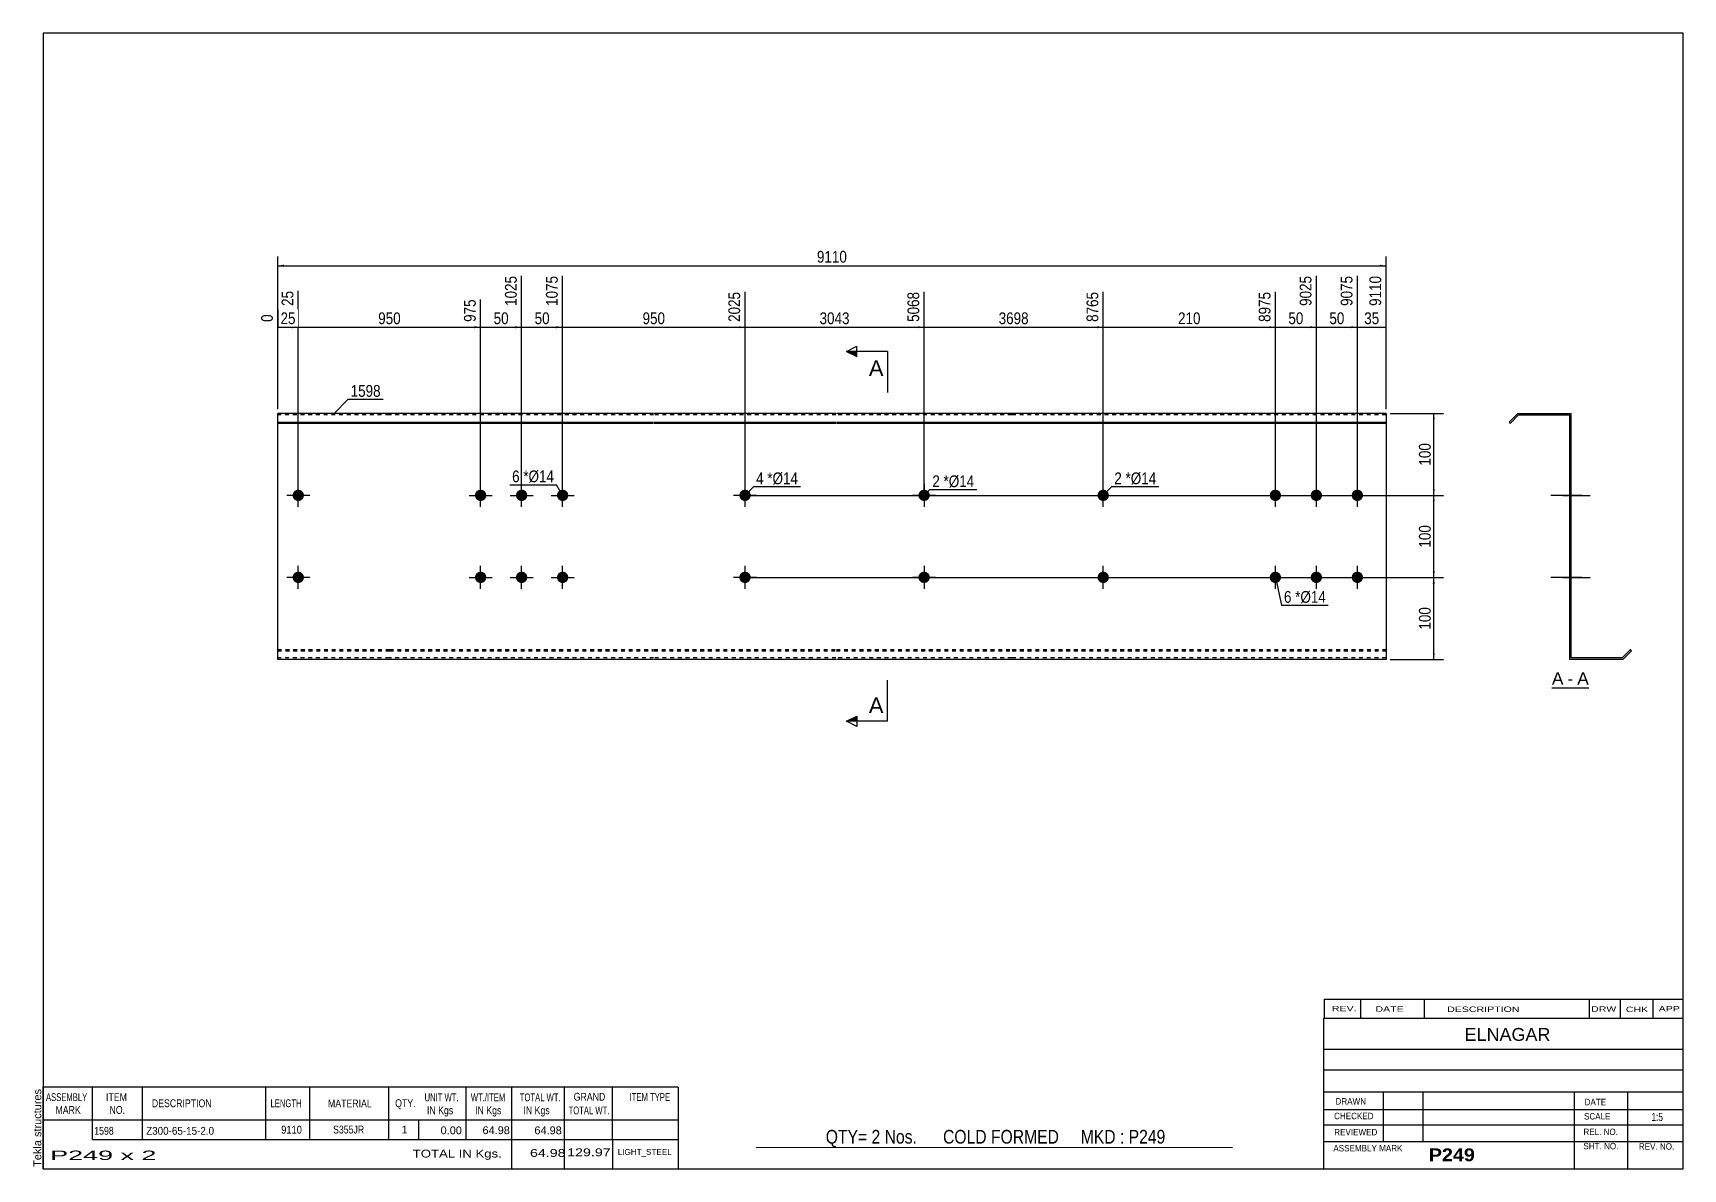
# Model space of a CAD drawing. Header units: millimetres. Extents: x -60 to 343, y -154 to 123.
import ezdxf

# ---------------------------------------------------------------- set-up
doc = ezdxf.new("R2010")
doc.units = ezdxf.units.MM
doc.linetypes.add('DXK_LINE_DOT1', pattern=[1.8814, 0.9407, -0.9407])
doc.styles.add('Arial', font='ARIAL.TTF', dxfattribs={"height": 0.2})
doc.styles.add('Arial Bold', font='ARIALBD.TTF', dxfattribs={"height": 0.2})
doc.styles.add('Arial Narrow', font='ARIALN.TTF', dxfattribs={"height": 0.2})

# ---------------------------------------------------------------- blocks, each defined once
blk = doc.blocks.new('Unknown-629087287-1580')
at = {"color": 5, "linetype": 'Continuous'}
for p, q in [((342.8, 122.75), (-57.2, 122.75)), ((-57.2, 122.75), (-57.2, -154.25)), ((342.8, -154.25), (342.8, 122.75)), ((-57.2, -154.25), (342.8, -154.25))]:
    blk.add_line(p, q, dxfattribs=at)
at = {"color": 174, "linetype": 'Continuous', "style": 'Arial'}
blk.add_text('Tekla structures', height=1.9102, rotation=90, dxfattribs=at).set_placement((-57.7, -153.75))
blk = doc.blocks.new('Unknown-629087287-12 - 1229')
at = {"color": 7, "linetype": 'Continuous'}
blk.add_line((310.81, -36.95), (319.84, -36.95), dxfattribs=at)
at = {"color": 0, "linetype": 'Continuous'}
blk.add_wipeout([(313.65, -36.2), (313.65, -33), (310.81, -33), (310.81, -36.2)], dxfattribs=at)
blk.add_wipeout([(316.03, -36.2), (316.03, -33), (314.61, -33), (314.61, -36.2)], dxfattribs=at)
at = {"color": 96, "linetype": 'Continuous', "style": 'Arial'}
blk.add_text('A', height=3.06, dxfattribs=at).set_placement((310.81, -36.2))
at = {"color": 0, "linetype": 'Continuous'}
blk.add_wipeout([(319.84, -36.2), (319.84, -33), (316.99, -33), (316.99, -36.2)], dxfattribs=at)
at = {"color": 96, "linetype": 'Continuous', "style": 'Arial'}
for s, p in [('-', (314.61, -36.2)), ('A', (316.99, -36.2))]:
    blk.add_text(s, height=3.06, dxfattribs=at).set_placement(p)
blk = doc.blocks.new('Bolt-629087287-1223 - 1203')
at = {"linetype": 'Continuous'}
for points in [[(199.96, 10, -1), (202.76, 10, -1)], [(199.96, -10, -1), (202.76, -10, -1)]]:
    blk.add_hatch(color=3, dxfattribs=at).paths.add_polyline_path(points)
at = {"color": 3, "linetype": 'Continuous'}
for p, q in [((201.36, 7.2), (201.36, 12.8)), ((198.56, 10), (204.16, 10)), ((201.36, -12.8), (201.36, -7.2)), ((198.56, -10), (204.16, -10))]:
    blk.add_line(p, q, dxfattribs=at)
blk = doc.blocks.new('Part-629087287-1218 - 1203')
at = {"color": 2, "linetype": 'Continuous'}
for p, q in [((0, -30), (0, 30)), ((27.19, 30), (0, 30)), ((91.68, 30), (27.29, 30)), ((136.17, 30), (91.78, 30)), ((179.07, 30), (136.27, 30)), ((270.36, 30), (179.17, 30)), ((270.36, 30), (270.36, -30)), ((0, 27.88), (27.19, 27.88)), ((0, 27.6), (27.19, 27.6)), ((27.29, 27.88), (91.68, 27.88)), ((27.29, 27.6), (91.68, 27.6)), ((91.78, 27.88), (136.17, 27.88)), ((91.78, 27.6), (136.17, 27.6)), ((136.27, 27.88), (179.07, 27.88)), ((136.27, 27.6), (179.07, 27.6)), ((179.17, 27.88), (270.36, 27.88)), ((179.17, 27.6), (270.36, 27.6)), ((27.19, -30), (0, -30)), ((91.68, -30), (27.29, -30)), ((136.17, -30), (91.78, -30)), ((179.07, -30), (136.27, -30)), ((270.36, -30), (179.17, -30))]:
    blk.add_line(p, q, dxfattribs=at)
at = {"color": 7, "linetype": 'DXK_LINE_DOT1'}
for p, q in [((27.19, 29.6), (0, 29.6)), ((91.68, 29.6), (27.29, 29.6)), ((136.17, 29.6), (91.78, 29.6)), ((179.07, 29.6), (136.27, 29.6)), ((270.36, 29.6), (179.17, 29.6)), ((0, -27.6), (27.19, -27.6)), ((0, -27.88), (27.19, -27.88)), ((27.29, -27.6), (91.68, -27.6)), ((27.29, -27.88), (91.68, -27.88)), ((91.78, -27.6), (136.17, -27.6)), ((91.78, -27.88), (136.17, -27.88)), ((136.27, -27.6), (179.07, -27.6)), ((136.27, -27.88), (179.07, -27.88)), ((179.17, -27.6), (270.36, -27.6)), ((179.17, -27.88), (270.36, -27.88)), ((27.19, -29.6), (0, -29.6)), ((91.68, -29.6), (27.29, -29.6)), ((136.17, -29.6), (91.78, -29.6)), ((179.07, -29.6), (136.27, -29.6)), ((270.36, -29.6), (179.17, -29.6))]:
    blk.add_line(p, q, dxfattribs=at)
blk = doc.blocks.new('Bolt-629087287-1219 - 1203')
at = {"linetype": 'Continuous'}
for points in [[(48.09, 10, -1), (50.89, 10, -1)], [(58.09, 10, -1), (60.89, 10, -1)], [(68.09, 10, -1), (70.89, 10, -1)], [(48.09, -10, -1), (50.89, -10, -1)], [(58.09, -10, -1), (60.89, -10, -1)], [(68.09, -10, -1), (70.89, -10, -1)]]:
    blk.add_hatch(color=3, dxfattribs=at).paths.add_polyline_path(points)
at = {"color": 3, "linetype": 'Continuous'}
for p, q in [((49.49, 7.2), (49.49, 12.8)), ((59.49, 7.2), (59.49, 12.8)), ((69.49, 7.2), (69.49, 12.8)), ((46.69, 10), (52.29, 10)), ((56.69, 10), (62.29, 10)), ((66.69, 10), (72.29, 10)), ((49.49, -12.8), (49.49, -7.2)), ((59.49, -12.8), (59.49, -7.2)), ((69.49, -12.8), (69.49, -7.2)), ((46.69, -10), (52.29, -10)), ((56.69, -10), (62.29, -10)), ((66.69, -10), (72.29, -10))]:
    blk.add_line(p, q, dxfattribs=at)
blk = doc.blocks.new('Bolt-629087287-1220 - 1203')
at = {"linetype": 'Continuous'}
for points in [[(3.6, -10, -1), (6.4, -10, -1)], [(112.58, -10, -1), (115.38, -10, -1)]]:
    blk.add_hatch(color=3, dxfattribs=at).paths.add_polyline_path(points)
at = {"color": 3, "linetype": 'Continuous'}
for p, q in [((5, -12.8), (5, -7.2)), ((113.98, -12.8), (113.98, -7.2)), ((7.8, -10), (2.2, -10)), ((116.78, -10), (111.18, -10))]:
    blk.add_line(p, q, dxfattribs=at)
blk = doc.blocks.new('Bolt-629087287-1221 - 1203')
at = {"linetype": 'Continuous'}
for points in [[(3.6, 10, -1), (6.4, 10, -1)], [(112.58, 10, -1), (115.38, 10, -1)]]:
    blk.add_hatch(color=3, dxfattribs=at).paths.add_polyline_path(points)
at = {"color": 3, "linetype": 'Continuous'}
for p, q in [((5, 7.2), (5, 12.8)), ((113.98, 7.2), (113.98, 12.8)), ((7.8, 10), (2.2, 10)), ((116.78, 10), (111.18, 10))]:
    blk.add_line(p, q, dxfattribs=at)
blk = doc.blocks.new('Bolt-629087287-1222 - 1203')
at = {"linetype": 'Continuous'}
for points in [[(241.96, 10, -1), (244.76, 10, -1)], [(251.96, 10, -1), (254.76, 10, -1)], [(261.96, 10, -1), (264.76, 10, -1)], [(241.96, -10, -1), (244.76, -10, -1)], [(251.96, -10, -1), (254.76, -10, -1)], [(261.96, -10, -1), (264.76, -10, -1)]]:
    blk.add_hatch(color=3, dxfattribs=at).paths.add_polyline_path(points)
at = {"color": 3, "linetype": 'Continuous'}
for p, q in [((243.36, 7.2), (243.36, 12.8)), ((253.36, 7.2), (253.36, 12.8)), ((263.36, 7.2), (263.36, 12.8)), ((240.56, 10), (246.16, 10)), ((250.56, 10), (256.16, 10)), ((260.56, 10), (266.16, 10)), ((243.36, -12.8), (243.36, -7.2)), ((253.36, -12.8), (253.36, -7.2)), ((263.36, -12.8), (263.36, -7.2)), ((240.56, -10), (246.16, -10)), ((250.56, -10), (256.16, -10)), ((260.56, -10), (266.16, -10))]:
    blk.add_line(p, q, dxfattribs=at)
blk = doc.blocks.new('Bolt-629087287-1224 - 1203')
at = {"linetype": 'Continuous'}
for points in [[(159.07, 10, -1), (156.27, 10, -1)], [(159.07, -10, -1), (156.27, -10, -1)]]:
    blk.add_hatch(color=3, dxfattribs=at).paths.add_polyline_path(points)
at = {"color": 3, "linetype": 'Continuous'}
for p, q in [((157.67, 12.8), (157.67, 7.2)), ((160.47, 10), (154.87, 10)), ((157.67, -7.2), (157.67, -12.8)), ((160.47, -10), (154.87, -10))]:
    blk.add_line(p, q, dxfattribs=at)
blk = doc.blocks.new('Bolt-629087287-1232 - 1229')
at = {"linetype": 'Continuous'}
for points in [[(315.12, 11.4), (315.12, 8.6), (315.52, 8.6), (315.52, 11.4)], [(315.12, 11.4), (315.12, 8.6), (315.52, 8.6), (315.52, 11.4)], [(315.12, 11.4), (315.12, 8.6), (315.52, 8.6), (315.52, 11.4)], [(315.12, -8.6), (315.12, -11.4), (315.52, -11.4), (315.52, -8.6)], [(315.12, -8.6), (315.12, -11.4), (315.52, -11.4), (315.52, -8.6)], [(315.12, -8.6), (315.12, -11.4), (315.52, -11.4), (315.52, -8.6)]]:
    blk.add_hatch(color=3, dxfattribs=at).paths.add_polyline_path(points)
at = {"color": 3, "linetype": 'Continuous'}
for p, q in [((318.12, 10), (310.52, 10)), ((318.12, 10), (310.52, 10)), ((318.12, 10), (310.52, 10)), ((315.52, 11.4), (315.12, 11.4)), ((315.52, 11.4), (315.12, 11.4)), ((315.52, 11.4), (315.12, 11.4)), ((315.52, 8.6), (315.12, 8.6)), ((315.52, 8.6), (315.12, 8.6)), ((315.52, 8.6), (315.12, 8.6)), ((318.12, -10), (310.52, -10)), ((318.12, -10), (310.52, -10)), ((318.12, -10), (310.52, -10)), ((315.52, -8.6), (315.12, -8.6)), ((315.52, -8.6), (315.12, -8.6)), ((315.52, -8.6), (315.12, -8.6)), ((315.52, -11.4), (315.12, -11.4)), ((315.52, -11.4), (315.12, -11.4)), ((315.52, -11.4), (315.12, -11.4))]:
    blk.add_line(p, q, dxfattribs=at)
blk = doc.blocks.new('Part-629087287-1231 - 1229')
at = {"color": 2, "linetype": 'Continuous'}
for p, q in [((302.52, 30), (300.4, 27.88)), ((300.68, 27.6), (302.69, 29.6)), ((302.52, 30), (315.52, 30)), ((302.69, 29.6), (315.12, 29.6)), ((315.12, 29.6), (315.12, -30)), ((315.52, -29.6), (315.52, 30)), ((300.4, 27.88), (300.68, 27.6)), ((329.96, -27.6), (327.96, -29.6)), ((328.12, -30), (330.24, -27.88)), ((330.24, -27.88), (329.96, -27.6)), ((328.12, -30), (315.12, -30)), ((327.96, -29.6), (315.52, -29.6))]:
    blk.add_line(p, q, dxfattribs=at)
blk = doc.blocks.new('Bolt-629087287-1233 - 1229')
at = {"linetype": 'Continuous'}
blk.add_hatch(color=3, dxfattribs=at).paths.add_polyline_path([(315.12, -8.6), (315.12, -11.4), (315.52, -11.4), (315.52, -8.6)])
blk.add_hatch(color=3, dxfattribs=at).paths.add_polyline_path([(315.12, -8.6), (315.12, -11.4), (315.52, -11.4), (315.52, -8.6)])
at = {"color": 3, "linetype": 'Continuous'}
for p, q in [((313.52, -10), (320.12, -10)), ((313.52, -10), (320.12, -10)), ((315.12, -8.6), (315.52, -8.6)), ((315.12, -8.6), (315.52, -8.6)), ((315.12, -11.4), (315.52, -11.4)), ((315.12, -11.4), (315.52, -11.4))]:
    blk.add_line(p, q, dxfattribs=at)
blk = doc.blocks.new('Bolt-629087287-1234 - 1229')
at = {"linetype": 'Continuous'}
blk.add_hatch(color=3, dxfattribs=at).paths.add_polyline_path([(315.12, 11.4), (315.12, 8.6), (315.52, 8.6), (315.52, 11.4)])
blk.add_hatch(color=3, dxfattribs=at).paths.add_polyline_path([(315.12, 11.4), (315.12, 8.6), (315.52, 8.6), (315.52, 11.4)])
at = {"color": 3, "linetype": 'Continuous'}
for p, q in [((313.52, 10), (320.12, 10)), ((313.52, 10), (320.12, 10)), ((315.12, 11.4), (315.52, 11.4)), ((315.12, 11.4), (315.52, 11.4)), ((315.12, 8.6), (315.52, 8.6)), ((315.12, 8.6), (315.52, 8.6))]:
    blk.add_line(p, q, dxfattribs=at)
blk = doc.blocks.new('Bolt-629087287-1235 - 1229')
at = {"linetype": 'Continuous'}
for points in [[(315.12, 11.4), (315.12, 8.6), (315.52, 8.6), (315.52, 11.4)], [(315.12, 11.4), (315.12, 8.6), (315.52, 8.6), (315.52, 11.4)], [(315.12, 11.4), (315.12, 8.6), (315.52, 8.6), (315.52, 11.4)], [(315.12, -8.6), (315.12, -11.4), (315.52, -11.4), (315.52, -8.6)], [(315.12, -8.6), (315.12, -11.4), (315.52, -11.4), (315.52, -8.6)], [(315.12, -8.6), (315.12, -11.4), (315.52, -11.4), (315.52, -8.6)]]:
    blk.add_hatch(color=3, dxfattribs=at).paths.add_polyline_path(points)
at = {"color": 3, "linetype": 'Continuous'}
for p, q in [((318.12, 10), (310.52, 10)), ((318.12, 10), (310.52, 10)), ((318.12, 10), (310.52, 10)), ((315.52, 11.4), (315.12, 11.4)), ((315.52, 11.4), (315.12, 11.4)), ((315.52, 11.4), (315.12, 11.4)), ((315.52, 8.6), (315.12, 8.6)), ((315.52, 8.6), (315.12, 8.6)), ((315.52, 8.6), (315.12, 8.6)), ((318.12, -10), (310.52, -10)), ((318.12, -10), (310.52, -10)), ((318.12, -10), (310.52, -10)), ((315.52, -8.6), (315.12, -8.6)), ((315.52, -8.6), (315.12, -8.6)), ((315.52, -8.6), (315.12, -8.6)), ((315.52, -11.4), (315.12, -11.4)), ((315.52, -11.4), (315.12, -11.4)), ((315.52, -11.4), (315.12, -11.4))]:
    blk.add_line(p, q, dxfattribs=at)
blk = doc.blocks.new('Bolt-629087287-1236 - 1229')
at = {"linetype": 'Continuous'}
for points in [[(315.12, 11.4), (315.12, 8.6), (315.52, 8.6), (315.52, 11.4)], [(315.12, -8.6), (315.12, -11.4), (315.52, -11.4), (315.52, -8.6)]]:
    blk.add_hatch(color=3, dxfattribs=at).paths.add_polyline_path(points)
at = {"color": 3, "linetype": 'Continuous'}
for p, q in [((317.12, 10), (310.52, 10)), ((315.52, 11.4), (315.12, 11.4)), ((315.52, 8.6), (315.12, 8.6)), ((317.12, -10), (310.52, -10)), ((315.52, -8.6), (315.12, -8.6)), ((315.52, -11.4), (315.12, -11.4))]:
    blk.add_line(p, q, dxfattribs=at)
blk = doc.blocks.new('Bolt-629087287-1237 - 1229')
at = {"linetype": 'Continuous'}
for points in [[(315.52, 8.6), (315.52, 11.4), (315.12, 11.4), (315.12, 8.6)], [(315.52, -11.4), (315.52, -8.6), (315.12, -8.6), (315.12, -11.4)]]:
    blk.add_hatch(color=3, dxfattribs=at).paths.add_polyline_path(points)
at = {"color": 3, "linetype": 'Continuous'}
for p, q in [((315.52, 10), (311.12, 10)), ((315.52, 11.4), (315.12, 11.4)), ((315.52, 8.6), (315.12, 8.6)), ((315.52, -10), (311.12, -10)), ((315.52, -8.6), (315.12, -8.6)), ((315.52, -11.4), (315.12, -11.4))]:
    blk.add_line(p, q, dxfattribs=at)
blk = doc.blocks.new('StraightDimension-629087287-1297 - 1203')
at = {"linetype": 'Continuous'}
for points in [[(281.75, 8.5), (282, 10), (282.25, 8.5)], [(282.25, -8.5), (282, -10), (281.75, -8.5)]]:
    blk.add_hatch(color=7, dxfattribs=at).paths.add_polyline_path(points)
at = {"color": 7, "linetype": 'Continuous'}
for p, q in [((114.98, 10), (284.4, 10)), ((282, -10), (282, 10)), ((114.98, -10), (284.4, -10))]:
    blk.add_line(p, q, dxfattribs=at)
at = {"color": 0}
blk.add_wipeout([(281.85, 3.34), (277.65, 3.34), (277.65, -3.34), (281.85, -3.34)], dxfattribs=at)
at = {"color": 3, "style": 'Arial Narrow'}
blk.add_text('100', height=2.863, rotation=90.0002, dxfattribs=at).set_placement((281.25, -2.74))
blk = doc.blocks.new('StraightDimension-629087287-1254 - 1203')
at = {"linetype": 'Continuous'}
blk.add_hatch(color=7, dxfattribs=at).paths.add_polyline_path([(67.99, 51.25), (69.49, 51), (67.99, 50.75)])
at = {"color": 7, "linetype": 'Continuous'}
for p, q in [((59.49, 11), (59.49, 63.51)), ((69.49, 11), (69.49, 63.51)), ((59.49, 51), (69.49, 51))]:
    blk.add_line(p, q, dxfattribs=at)
at = {"color": 0}
blk.add_wipeout([(66.92, 51.15), (66.92, 55.35), (62.06, 55.35), (62.06, 51.15)], dxfattribs=at)
at = {"color": 0, "linetype": 'Continuous'}
blk.add_wipeout([(68.89, 64.11), (64.69, 64.11), (64.69, 55.6), (68.89, 55.6)], dxfattribs=at)
at = {"color": 3, "linetype": 'Continuous', "style": 'Arial Narrow'}
blk.add_text('1075', height=2.863, rotation=90.0002, dxfattribs=at).set_placement((68.29, 56.2))
at = {"color": 3, "style": 'Arial Narrow'}
blk.add_text('50', height=2.863, dxfattribs=at).set_placement((62.66, 51.75))
blk = doc.blocks.new('StraightDimension-629087287-1296 - 1203')
at = {"linetype": 'Continuous'}
for points in [[(281.75, 28.5), (282, 30), (282.25, 28.5)], [(282.25, 11.5), (282, 10), (281.75, 11.5)]]:
    blk.add_hatch(color=7, dxfattribs=at).paths.add_polyline_path(points)
at = {"color": 7, "linetype": 'Continuous'}
for p, q in [((271.36, 30), (284.4, 30)), ((282, 10), (282, 30)), ((114.98, 10), (284.4, 10))]:
    blk.add_line(p, q, dxfattribs=at)
at = {"color": 0}
blk.add_wipeout([(281.85, 23.34), (277.65, 23.34), (277.65, 16.66), (281.85, 16.66)], dxfattribs=at)
at = {"color": 3, "style": 'Arial Narrow'}
blk.add_text('100', height=2.863, rotation=90.0002, dxfattribs=at).set_placement((281.25, 17.26))
blk = doc.blocks.new('StraightDimension-629087287-1247 - 1203')
at = {"linetype": 'Continuous'}
blk.add_hatch(color=7, dxfattribs=at).paths.add_polyline_path([(268.86, 51.25), (270.36, 51), (268.86, 50.75)])
at = {"color": 7, "linetype": 'Continuous'}
for p, q in [((263.36, 11), (263.36, 63.51)), ((270.36, 31), (270.36, 63.51)), ((263.36, 51), (270.36, 51))]:
    blk.add_line(p, q, dxfattribs=at)
at = {"color": 0}
blk.add_wipeout([(269.29, 51.15), (269.29, 55.35), (264.44, 55.35), (264.44, 51.15)], dxfattribs=at)
at = {"color": 0, "linetype": 'Continuous'}
blk.add_wipeout([(269.76, 64.11), (265.56, 64.11), (265.56, 55.6), (269.76, 55.6)], dxfattribs=at)
at = {"color": 3, "linetype": 'Continuous', "style": 'Arial Narrow'}
blk.add_text('9110', height=2.863, rotation=90.0002, dxfattribs=at).set_placement((269.16, 56.2))
at = {"color": 3, "style": 'Arial Narrow'}
blk.add_text('35', height=2.863, dxfattribs=at).set_placement((265.04, 51.75))
blk = doc.blocks.new('StraightDimension-629087287-1248 - 1203')
at = {"linetype": 'Continuous'}
blk.add_hatch(color=7, dxfattribs=at).paths.add_polyline_path([(261.86, 51.25), (263.36, 51), (261.86, 50.75)])
at = {"color": 7, "linetype": 'Continuous'}
for p, q in [((253.36, 11), (253.36, 63.51)), ((263.36, 11), (263.36, 63.51)), ((253.36, 51), (263.36, 51))]:
    blk.add_line(p, q, dxfattribs=at)
at = {"color": 0}
blk.add_wipeout([(260.79, 51.15), (260.79, 55.35), (255.94, 55.35), (255.94, 51.15)], dxfattribs=at)
at = {"color": 0, "linetype": 'Continuous'}
blk.add_wipeout([(262.76, 64.11), (258.56, 64.11), (258.56, 55.6), (262.76, 55.6)], dxfattribs=at)
at = {"color": 3, "linetype": 'Continuous', "style": 'Arial Narrow'}
blk.add_text('9075', height=2.863, rotation=90.0002, dxfattribs=at).set_placement((262.16, 56.2))
at = {"color": 3, "style": 'Arial Narrow'}
blk.add_text('50', height=2.863, dxfattribs=at).set_placement((256.54, 51.75))
blk = doc.blocks.new('StraightDimension-629087287-1249 - 1203')
at = {"linetype": 'Continuous'}
blk.add_hatch(color=7, dxfattribs=at).paths.add_polyline_path([(251.86, 51.25), (253.36, 51), (251.86, 50.75)])
at = {"color": 7, "linetype": 'Continuous'}
for p, q in [((253.36, 11), (253.36, 63.51)), ((243.36, 11), (243.36, 59.61)), ((243.36, 51), (253.36, 51))]:
    blk.add_line(p, q, dxfattribs=at)
at = {"color": 0}
blk.add_wipeout([(250.79, 51.15), (250.79, 55.35), (245.94, 55.35), (245.94, 51.15)], dxfattribs=at)
at = {"color": 0, "linetype": 'Continuous'}
blk.add_wipeout([(252.76, 64.11), (248.56, 64.11), (248.56, 55.6), (252.76, 55.6)], dxfattribs=at)
at = {"color": 3, "linetype": 'Continuous', "style": 'Arial Narrow'}
blk.add_text('9025', height=2.863, rotation=90.0002, dxfattribs=at).set_placement((252.16, 56.2))
at = {"color": 3, "style": 'Arial Narrow'}
blk.add_text('50', height=2.863, dxfattribs=at).set_placement((246.54, 51.75))
blk = doc.blocks.new('StraightDimension-629087287-1250 - 1203')
at = {"linetype": 'Continuous'}
blk.add_hatch(color=7, dxfattribs=at).paths.add_polyline_path([(241.86, 51.25), (243.36, 51), (241.86, 50.75)])
at = {"color": 7, "linetype": 'Continuous'}
for p, q in [((201.36, 11), (201.36, 59.61)), ((243.36, 11), (243.36, 59.61)), ((201.36, 51), (243.36, 51))]:
    blk.add_line(p, q, dxfattribs=at)
at = {"color": 0, "linetype": 'Continuous'}
blk.add_wipeout([(242.76, 60.21), (238.56, 60.21), (238.56, 51.7), (242.76, 51.7)], dxfattribs=at)
at = {"color": 0}
blk.add_wipeout([(225.71, 51.15), (225.71, 55.35), (219.02, 55.35), (219.02, 51.15)], dxfattribs=at)
at = {"color": 3, "linetype": 'Continuous', "style": 'Arial Narrow'}
blk.add_text('8975', height=2.863, rotation=90.0002, dxfattribs=at).set_placement((242.16, 52.3))
at = {"color": 3, "style": 'Arial Narrow'}
blk.add_text('210', height=2.863, dxfattribs=at).set_placement((219.62, 51.75))
blk = doc.blocks.new('StraightDimension-629087287-1251 - 1203')
at = {"linetype": 'Continuous'}
blk.add_hatch(color=7, dxfattribs=at).paths.add_polyline_path([(199.86, 51.25), (201.36, 51), (199.86, 50.75)])
at = {"color": 7, "linetype": 'Continuous'}
for p, q in [((157.67, 11), (157.67, 59.61)), ((201.36, 11), (201.36, 59.61)), ((157.67, 51), (201.36, 51))]:
    blk.add_line(p, q, dxfattribs=at)
at = {"color": 0, "linetype": 'Continuous'}
blk.add_wipeout([(200.76, 60.21), (196.56, 60.21), (196.56, 51.7), (200.76, 51.7)], dxfattribs=at)
at = {"color": 0}
blk.add_wipeout([(183.77, 51.15), (183.77, 55.35), (175.26, 55.35), (175.26, 51.15)], dxfattribs=at)
at = {"color": 3, "linetype": 'Continuous', "style": 'Arial Narrow'}
blk.add_text('8765', height=2.863, rotation=90.0002, dxfattribs=at).set_placement((200.16, 52.3))
at = {"color": 3, "style": 'Arial Narrow'}
blk.add_text('3698', height=2.863, dxfattribs=at).set_placement((175.86, 51.75))
blk = doc.blocks.new('StraightDimension-629087287-1252 - 1203')
at = {"linetype": 'Continuous'}
blk.add_hatch(color=7, dxfattribs=at).paths.add_polyline_path([(156.17, 51.25), (157.67, 51), (156.17, 50.75)])
at = {"color": 7, "linetype": 'Continuous'}
for p, q in [((113.98, 11), (113.98, 59.61)), ((157.67, 11), (157.67, 59.61)), ((113.98, 51), (157.67, 51))]:
    blk.add_line(p, q, dxfattribs=at)
at = {"color": 0, "linetype": 'Continuous'}
blk.add_wipeout([(157.07, 60.21), (152.87, 60.21), (152.87, 51.7), (157.07, 51.7)], dxfattribs=at)
at = {"color": 0}
blk.add_wipeout([(140.08, 51.15), (140.08, 55.35), (131.57, 55.35), (131.57, 51.15)], dxfattribs=at)
at = {"color": 3, "linetype": 'Continuous', "style": 'Arial Narrow'}
blk.add_text('5068', height=2.863, rotation=90.0002, dxfattribs=at).set_placement((156.47, 52.3))
at = {"color": 3, "style": 'Arial Narrow'}
blk.add_text('3043', height=2.863, dxfattribs=at).set_placement((132.17, 51.75))
blk = doc.blocks.new('StraightDimension-629087287-1253 - 1203')
at = {"linetype": 'Continuous'}
blk.add_hatch(color=7, dxfattribs=at).paths.add_polyline_path([(112.48, 51.25), (113.98, 51), (112.48, 50.75)])
at = {"color": 7, "linetype": 'Continuous'}
for p, q in [((69.49, 11), (69.49, 63.51)), ((113.98, 11), (113.98, 59.61)), ((69.49, 51), (113.98, 51))]:
    blk.add_line(p, q, dxfattribs=at)
at = {"color": 0, "linetype": 'Continuous'}
blk.add_wipeout([(113.38, 60.21), (109.18, 60.21), (109.18, 51.7), (113.38, 51.7)], dxfattribs=at)
at = {"color": 0}
blk.add_wipeout([(95.07, 51.15), (95.07, 55.35), (88.39, 55.35), (88.39, 51.15)], dxfattribs=at)
at = {"color": 3, "linetype": 'Continuous', "style": 'Arial Narrow'}
blk.add_text('2025', height=2.863, rotation=90.0002, dxfattribs=at).set_placement((112.78, 52.3))
at = {"color": 3, "style": 'Arial Narrow'}
blk.add_text('950', height=2.863, dxfattribs=at).set_placement((88.99, 51.75))
blk = doc.blocks.new('StraightDimension-629087287-1255 - 1203')
at = {"linetype": 'Continuous'}
blk.add_hatch(color=7, dxfattribs=at).paths.add_polyline_path([(57.99, 51.25), (59.49, 51), (57.99, 50.75)])
at = {"color": 7, "linetype": 'Continuous'}
for p, q in [((59.49, 11), (59.49, 63.51)), ((49.49, 11), (49.49, 57.78)), ((49.49, 51), (59.49, 51))]:
    blk.add_line(p, q, dxfattribs=at)
at = {"color": 0}
blk.add_wipeout([(56.92, 51.15), (56.92, 55.35), (52.06, 55.35), (52.06, 51.15)], dxfattribs=at)
at = {"color": 0, "linetype": 'Continuous'}
blk.add_wipeout([(58.89, 64.11), (54.69, 64.11), (54.69, 55.6), (58.89, 55.6)], dxfattribs=at)
at = {"color": 3, "linetype": 'Continuous', "style": 'Arial Narrow'}
blk.add_text('1025', height=2.863, rotation=90.0002, dxfattribs=at).set_placement((58.29, 56.2))
at = {"color": 3, "style": 'Arial Narrow'}
blk.add_text('50', height=2.863, dxfattribs=at).set_placement((52.66, 51.75))
blk = doc.blocks.new('StraightDimension-629087287-1256 - 1203')
at = {"linetype": 'Continuous'}
blk.add_hatch(color=7, dxfattribs=at).paths.add_polyline_path([(47.99, 51.25), (49.49, 51), (47.99, 50.75)])
at = {"color": 7, "linetype": 'Continuous'}
for p, q in [((5, 11), (5, 59.86)), ((49.49, 11), (49.49, 57.78)), ((5, 51), (49.49, 51))]:
    blk.add_line(p, q, dxfattribs=at)
at = {"color": 0, "linetype": 'Continuous'}
blk.add_wipeout([(48.89, 58.38), (44.69, 58.38), (44.69, 51.7), (48.89, 51.7)], dxfattribs=at)
at = {"color": 0}
blk.add_wipeout([(30.59, 51.15), (30.59, 55.35), (23.9, 55.35), (23.9, 51.15)], dxfattribs=at)
at = {"color": 3, "linetype": 'Continuous', "style": 'Arial Narrow'}
blk.add_text('975', height=2.863, rotation=90.0002, dxfattribs=at).set_placement((48.29, 52.3))
at = {"color": 3, "style": 'Arial Narrow'}
blk.add_text('950', height=2.863, dxfattribs=at).set_placement((24.5, 51.75))
blk = doc.blocks.new('StraightDimension-629087287-1257 - 1203')
at = {"linetype": 'Continuous'}
blk.add_hatch(color=7, dxfattribs=at).paths.add_polyline_path([(3.5, 51.25), (5, 51), (3.5, 50.75)])
at = {"color": 7, "linetype": 'Continuous'}
for p, q in [((5, 11), (5, 59.86)), ((0, 31), (0, 54.13)), ((0, 51), (5, 51))]:
    blk.add_line(p, q, dxfattribs=at)
at = {"color": 0}
blk.add_wipeout([(4.93, 51.15), (4.93, 55.35), (0.07, 55.35), (0.07, 51.15)], dxfattribs=at)
at = {"color": 0, "linetype": 'Continuous'}
blk.add_wipeout([(4.4, 60.46), (0.2, 60.46), (0.2, 55.6), (4.4, 55.6)], dxfattribs=at)
blk.add_wipeout([(-0.6, 54.73), (-4.8, 54.73), (-4.8, 51.7), (-0.6, 51.7)], dxfattribs=at)
at = {"color": 3, "linetype": 'Continuous', "style": 'Arial Narrow'}
for s, height, p in [('25', 2.863, (3.8, 56.2)), ('0', 2.86, (-1.2, 52.3))]:
    blk.add_text(s, height=height, rotation=90.0002, dxfattribs=at).set_placement(p)
at = {"color": 3, "style": 'Arial Narrow'}
blk.add_text('25', height=2.863, dxfattribs=at).set_placement((0.67, 51.75))
blk = doc.blocks.new('StraightDimension-629087287-1298 - 1203')
at = {"linetype": 'Continuous'}
for points in [[(281.75, -11.5), (282, -10), (282.25, -11.5)], [(282.25, -28.5), (282, -30), (281.75, -28.5)]]:
    blk.add_hatch(color=7, dxfattribs=at).paths.add_polyline_path(points)
at = {"color": 7, "linetype": 'Continuous'}
for p, q in [((114.98, -10), (284.4, -10)), ((282, -30), (282, -10)), ((271.36, -30), (284.4, -30))]:
    blk.add_line(p, q, dxfattribs=at)
at = {"color": 0}
blk.add_wipeout([(281.85, -16.66), (277.65, -16.66), (277.65, -23.34), (281.85, -23.34)], dxfattribs=at)
at = {"color": 3, "style": 'Arial Narrow'}
blk.add_text('100', height=2.863, rotation=90.0002, dxfattribs=at).set_placement((281.25, -22.74))
blk = doc.blocks.new('StraightDimension-629087287-1322 - 1203')
at = {"linetype": 'Continuous'}
for points in [[(1.5, 65.75), (0, 66), (1.5, 66.25)], [(268.86, 66.25), (270.36, 66), (268.86, 65.75)]]:
    blk.add_hatch(color=7, dxfattribs=at).paths.add_polyline_path(points)
at = {"color": 7, "linetype": 'Continuous'}
for p, q in [((0, 31), (0, 68.25)), ((0, 66), (270.36, 66)), ((270.36, 31), (270.36, 68.25))]:
    blk.add_line(p, q, dxfattribs=at)
at = {"color": 0}
blk.add_wipeout([(139.44, 66.15), (139.44, 70.35), (130.93, 70.35), (130.93, 66.15)], dxfattribs=at)
at = {"color": 3, "style": 'Arial Narrow'}
blk.add_text('9110', height=2.863, dxfattribs=at).set_placement((131.53, 66.75))
blk = doc.blocks.new('CBS_BOM-629087287-1599')
at = {"color": 7, "linetype": 'Continuous'}
for p, q in [((-57.23, -142.28), (-57.23, -134.28)), ((-57.23, -134.28), (97.69, -134.28)), ((-45.23, -142.28), (-45.23, -134.28)), ((-33.04, -142.28), (-33.04, -134.28)), ((-2.88, -142.28), (-2.88, -134.28)), ((7.8, -142.28), (7.8, -134.28)), ((27.12, -142.28), (27.12, -134.28)), ((45.92, -142.28), (45.92, -134.28)), ((57.13, -142.28), (57.13, -134.28)), ((69.92, -142.28), (69.92, -134.28)), ((81.67, -142.28), (81.67, -134.28)), ((97.69, -134.29), (97.69, -142.27)), ((-57.23, -142.28), (97.69, -142.28)), ((-57.23, -147.08), (-57.23, -142.28)), ((-45.23, -147.08), (-45.23, -142.28)), ((-33.04, -147.08), (-33.04, -142.28)), ((-2.88, -147.08), (-2.88, -142.28)), ((7.8, -147.08), (7.8, -142.28)), ((27.12, -147.08), (27.12, -142.28)), ((34.38, -147.08), (34.38, -142.28)), ((45.92, -147.08), (45.92, -142.28)), ((57.13, -147.08), (57.13, -142.28)), ((69.92, -147.08), (69.92, -142.28)), ((81.69, -147.08), (81.69, -142.28)), ((97.69, -142.28), (97.69, -147.08)), ((-57.23, -154.28), (-57.23, -147.1)), ((-45.23, -147.08), (97.69, -147.08)), ((57.13, -154.28), (57.13, -147.1)), ((69.92, -154.28), (69.92, -147.1)), ((81.73, -154.28), (81.73, -147.1)), ((97.69, -147.08), (97.69, -154.28)), ((-57.23, -154.28), (97.69, -154.28))]:
    blk.add_line(p, q, dxfattribs=at)
at = {"color": 3, "linetype": 'Continuous', "style": 'Arial'}
for s, height, width, p in [('ASSEMBLY', 1.91, 0.7, (-56.55, -137.71)), ('ITEM', 1.91, 0.8, (-41.9, -137.71)), ('UNIT WT.', 1.91, 0.7, (35.81, -137.78)), ('WT./ITEM', 1.91, 0.7, (47.1, -137.78)), ('TOTAL WT.', 1.91, 0.7, (59.04, -137.78)), ('GRAND', 1.91, 0.8, (72.19, -137.62)), ('ITEM TYPE', 1.91, 0.7, (85.83, -137.7)), ('MARK', 1.91, 0.8, (-54.23, -140.84)), ('NO.', 1.91, 0.8, (-41.05, -140.84)), ('DESCRIPTION', 1.9102, 0.8, (-30.72, -139.21)), ('LENGTH', 1.91, 0.7, (-1.77, -139.21)), ('MATERIAL', 1.91, 0.8, (12.25, -139.26)), ('QTY.', 1.91, 0.8, (28.64, -139.18)), ('IN Kgs', 1.91, 0.8, (36.39, -140.92)), ('IN Kgs', 1.91, 0.8, (48.14, -140.92)), ('IN Kgs', 1.91, 0.8, (59.93, -140.92)), ('TOTAL WT.', 1.91, 0.7, (70.93, -140.96))]:
    blk.add_text(s, height=height, dxfattribs=dict(at, width=width)).set_placement(p)
at = {"color": 7, "linetype": 'Continuous', "style": 'Arial'}
for s, height, width, p in [('1598', 1.91, 0.8, (-44.77, -145.93)), ('Z300-65-15-2.0', 1.9102, 0.9, (-32.1, -145.93)), ('9110', 1.91, 0.85, (0.84, -145.65)), ('S355JR', 1.91, 0.8, (13.49, -145.62))]:
    blk.add_text(s, height=height, dxfattribs=dict(at, width=width)).set_placement(p)
for s, p in [('1', (30.21, -145.62)), ('0.00', (39.72, -145.81)), ('64.98', (49.94, -145.78)), ('64.98', (62.61, -145.81))]:
    blk.add_text(s, height=1.91, dxfattribs=at).set_placement(p)
at = {"color": 6, "linetype": 'Continuous', "style": 'Arial'}
for s, height, width, p in [('P249 x 2', 2.292, 2.05, (-55.51, -152.09)), ('TOTAL IN Kgs.', 1.9102, 1.2, (32.93, -151.48)), ('64.98', 1.91, 1.3, (61.52, -151.33)), ('129.97', 1.91, 1.3, (70.59, -151.17))]:
    blk.add_text(s, height=height, dxfattribs=dict(at, width=width)).set_placement(p)
blk.add_text('LIGHT_STEEL', height=1.4135, dxfattribs=at).set_placement((82.94, -150.83))
blk = doc.blocks.new('CBS_CALLOFF-629087287-1600')
at = {"color": 7, "linetype": 'Continuous'}
blk.add_line((116.68, -148.98), (232.91, -149), dxfattribs=at)
at = {"color": 3, "linetype": 'Continuous', "style": 'Arial Narrow'}
blk.add_text('QTY= 2 Nos.      COLD FORMED     MKD : P249', height=3.3405, dxfattribs=at).set_placement((133.68, -148.09))
blk = doc.blocks.new('CBS_NAME_BLOG-629087287-1601')
at = {"color": 7, "linetype": 'Continuous'}
for p, q in [((255.21, -117.5), (342.73, -117.5)), ((255.21, -154.21), (255.21, -117.5)), ((255.21, -125.04), (342.73, -125.04)), ((255.28, -130.09), (342.8, -130.09)), ((255.21, -135.46), (342.73, -135.46)), ((269.73, -147.57), (269.73, -135.47)), ((279.42, -147.54), (279.42, -135.47)), ((316.33, -154.21), (316.33, -135.48)), ((329.38, -154.21), (329.38, -135.47)), ((255.22, -139.76), (342.8, -139.74)), ((255.21, -143.51), (342.73, -143.51)), ((255.21, -147.55), (342.73, -147.55)), ((255.21, -154.25), (342.8, -154.25))]:
    blk.add_line(p, q, dxfattribs=at)
at = {"color": 3, "linetype": 'Continuous', "style": 'Arial'}
blk.add_text('ELNAGAR', height=3.133, dxfattribs=at).set_placement((289.53, -123.03))
at = {"color": 3, "linetype": 'Continuous'}
for s, height, style, width, p in [('CHECKED', 1.566, 'Arial', 0.9, (257.69, -142.14)), ('DRAWN', 1.566, 'Arial', 0.9, (258.04, -138.57)), ('SCALE', 1.566, 'Arial', 0.9, (318.65, -142.21)), ('DATE', 1.566, 'Arial', 0.9, (318.8, -138.73)), ('1:5', 1.957, 'Arial Narrow', 0.9, (335.1, -142.57)), ('REVIEWED', 1.566, 'Arial', 0.9, (257.73, -146.06)), ('REL. NO.', 1.566, 'Arial', 0.9, (318.51, -146.01)), ('ASSEMBLY MARK', 1.5663, 'Arial', 0.9, (257.51, -149.99)), ('SHT. NO.', 1.566, 'Arial', 0.9, (318.51, -149.48)), ('REV. NO.', 1.566, 'Arial', 0.9, (332.03, -149.57)), ('P249', 3.131, 'Arial Bold', 1.1, (280.79, -152.39))]:
    blk.add_text(s, height=height, dxfattribs=dict(at, style=style, width=width)).set_placement(p)
blk = doc.blocks.new('CBS_REVISION-629087287-1602')
at = {"color": 7, "linetype": 'Continuous'}
for p, q in [((255.29, -112.87), (342.79, -112.87)), ((255.29, -112.87), (255.29, -117.5)), ((264.09, -112.87), (264.09, -117.5)), ((279.68, -112.87), (279.68, -117.44)), ((319.94, -112.87), (319.94, -117.5)), ((327.48, -112.87), (327.48, -117.5)), ((335.43, -112.87), (335.43, -117.5)), ((255.29, -117.5), (342.79, -117.5))]:
    blk.add_line(p, q, dxfattribs=at)
at = {"color": 7, "style": 'Arial Narrow', "width": 1.7}
for s, height, p in [('REV.', 1.326, (257.15, -115.82)), ('DATE', 1.326, (267.78, -115.94)), ('DESCRIPTION', 1.3257, (285.26, -115.99)), ('DRW', 1.326, (320.37, -115.93)), ('CHK', 1.326, (328.86, -116.02)), ('APP', 1.326, (336.86, -115.87))]:
    blk.add_text(s, height=height, dxfattribs=at).set_placement(p)
blk = doc.blocks.new('MarkSet-629087287-1336 - 1203')
at = {"color": 0}
blk.add_wipeout([(118.53, 12.72), (118.53, 15.72), (116.7, 15.72), (116.7, 12.72)], dxfattribs=at)
blk.add_wipeout([(118.53, 12.72), (118.53, 15.72), (116.7, 15.72), (116.7, 12.72)], dxfattribs=at)
at = {"color": 7, "linetype": 'Continuous'}
blk.add_line((113.98, 10), (116.1, 12.12), dxfattribs=at)
at = {"color": 0}
blk.add_wipeout([(120.7, 12.72), (120.7, 15.72), (119.43, 15.72), (119.43, 12.72)], dxfattribs=at)
blk.add_wipeout([(120.7, 12.72), (120.7, 15.72), (119.43, 15.72), (119.43, 12.72)], dxfattribs=at)
at = {"color": 3, "style": 'Arial Narrow'}
blk.add_text('4', height=2.86, dxfattribs=at).set_placement((116.7, 12.72))
at = {"color": 0}
blk.add_wipeout([(126.92, 12.72), (126.92, 15.72), (120.7, 15.72), (120.7, 12.72)], dxfattribs=at)
blk.add_wipeout([(126.92, 12.72), (126.92, 15.72), (120.7, 15.72), (120.7, 12.72)], dxfattribs=at)
at = {"color": 7, "linetype": 'Continuous'}
blk.add_line((116.1, 12.12), (127.52, 12.12), dxfattribs=at)
at = {"color": 3, "style": 'Arial Narrow'}
for s, height, p in [('*', 2.86, (119.43, 12.72)), ('Ø14', 2.863, (120.7, 12.72))]:
    blk.add_text(s, height=height, dxfattribs=at).set_placement(p)
blk = doc.blocks.new('Mark-629087287-1342 - 1203')
at = {"color": 0}
blk.add_wipeout([(161.51, 12.01), (161.51, 15.01), (159.68, 15.01), (159.68, 12.01)], dxfattribs=at)
blk.add_wipeout([(161.51, 12.01), (161.51, 15.01), (159.68, 15.01), (159.68, 12.01)], dxfattribs=at)
at = {"color": 7, "linetype": 'Continuous'}
blk.add_line((157.67, 10), (159.08, 11.41), dxfattribs=at)
at = {"color": 0}
blk.add_wipeout([(163.69, 12.01), (163.69, 15.01), (162.41, 15.01), (162.41, 12.01)], dxfattribs=at)
blk.add_wipeout([(163.69, 12.01), (163.69, 15.01), (162.41, 15.01), (162.41, 12.01)], dxfattribs=at)
at = {"color": 3, "style": 'Arial Narrow'}
blk.add_text('2', height=2.86, dxfattribs=at).set_placement((159.68, 12.01))
at = {"color": 0}
blk.add_wipeout([(169.9, 12.01), (169.9, 15.01), (163.69, 15.01), (163.69, 12.01)], dxfattribs=at)
blk.add_wipeout([(169.9, 12.01), (169.9, 15.01), (163.69, 15.01), (163.69, 12.01)], dxfattribs=at)
at = {"color": 7, "linetype": 'Continuous'}
blk.add_line((159.08, 11.41), (170.5, 11.41), dxfattribs=at)
at = {"color": 3, "style": 'Arial Narrow'}
for s, height, p in [('*', 2.86, (162.41, 12.01)), ('Ø14', 2.863, (163.69, 12.01))]:
    blk.add_text(s, height=height, dxfattribs=at).set_placement(p)
blk = doc.blocks.new('SectionMark-629087287-1245 - 1203')
at = {"linetype": 'Continuous'}
for points in [[(141.26, 45.1), (141.26, 43.85), (138.76, 45.1)], [(141.26, -43.85), (141.26, -45.1), (138.76, -45.1)]]:
    blk.add_hatch(color=30, dxfattribs=at).paths.add_polyline_path(points)
at = {"color": 30, "linetype": 'Continuous'}
for p, q in [((138.76, 45.1), (141.26, 46.35)), ((138.76, 45.1), (141.26, 43.85)), ((141.26, 43.85), (141.26, 46.35)), ((138.76, -45.1), (141.26, -43.85)), ((141.26, -43.85), (141.26, -46.35)), ((141.26, -46.35), (138.76, -45.1))]:
    blk.add_line(p, q, dxfattribs=at)
at = {"color": 0, "linetype": 'Continuous'}
for points in [[(147.76, 39.1), (147.76, 43.1), (144.2, 43.1), (144.2, 39.1)], [(147.76, -43.1), (147.76, -39.1), (144.2, -39.1), (144.2, -43.1)]]:
    blk.add_wipeout(points, dxfattribs=at)
at = {"color": 30, "linetype": 'Continuous'}
for p, q in [((148.76, 45.1), (138.76, 45.1)), ((148.76, 45.1), (148.76, 35.1)), ((148.76, -45.1), (148.76, -35.1)), ((148.76, -45.1), (138.76, -45.1))]:
    blk.add_line(p, q, dxfattribs=at)
at = {"color": 96, "linetype": 'Continuous', "style": 'Arial'}
for p in [(144.2, 39.1), (144.2, -43.1)]:
    blk.add_text('A', height=3.82, dxfattribs=at).set_placement(p)
blk = doc.blocks.new('Mark-629087287-1325 - 1203')
at = {"color": 0}
blk.add_wipeout([(25.09, 34.04), (25.09, 37.04), (17.78, 37.04), (17.78, 34.04)], dxfattribs=at)
blk.add_wipeout([(25.09, 34.04), (25.09, 37.04), (17.78, 37.04), (17.78, 34.04)], dxfattribs=at)
at = {"color": 7, "linetype": 'Continuous'}
for p, q in [((13.65, 29.9), (17.18, 33.44)), ((17.18, 33.44), (25.69, 33.44))]:
    blk.add_line(p, q, dxfattribs=at)
at = {"color": 3, "style": 'Arial Narrow'}
blk.add_text('1598', height=2.863, dxfattribs=at).set_placement((17.78, 34.04))
blk = doc.blocks.new('Mark-629087287-1339 - 1203')
at = {"color": 0}
blk.add_wipeout([(59, 13.2), (59, 16.2), (57.17, 16.2), (57.17, 13.2)], dxfattribs=at)
blk.add_wipeout([(59, 13.2), (59, 16.2), (57.17, 16.2), (57.17, 13.2)], dxfattribs=at)
blk.add_wipeout([(61.17, 13.2), (61.17, 16.2), (59.9, 16.2), (59.9, 13.2)], dxfattribs=at)
blk.add_wipeout([(61.17, 13.2), (61.17, 16.2), (59.9, 16.2), (59.9, 13.2)], dxfattribs=at)
at = {"color": 3, "style": 'Arial Narrow'}
blk.add_text('6', height=2.86, dxfattribs=at).set_placement((57.17, 13.2))
at = {"color": 0}
blk.add_wipeout([(67.39, 13.2), (67.39, 16.2), (61.17, 16.2), (61.17, 13.2)], dxfattribs=at)
blk.add_wipeout([(67.39, 13.2), (67.39, 16.2), (61.17, 16.2), (61.17, 13.2)], dxfattribs=at)
at = {"color": 7, "linetype": 'Continuous'}
for p in [(56.57, 12.6), (69.49, 10)]:
    blk.add_line(p, (67.99, 12.6), dxfattribs=at)
at = {"color": 3, "style": 'Arial Narrow'}
for s, height, p in [('Ø14', 2.863, (61.17, 13.2)), ('*', 2.86, (59.9, 13.2))]:
    blk.add_text(s, height=height, dxfattribs=at).set_placement(p)
blk = doc.blocks.new('Mark-629087287-1340 - 1203')
at = {"color": 0}
blk.add_wipeout([(247.29, -16.2), (247.29, -13.2), (245.46, -13.2), (245.46, -16.2)], dxfattribs=at)
blk.add_wipeout([(247.29, -16.2), (247.29, -13.2), (245.46, -13.2), (245.46, -16.2)], dxfattribs=at)
at = {"color": 7, "linetype": 'Continuous'}
blk.add_line((243.36, -10), (244.86, -16.8), dxfattribs=at)
at = {"color": 0}
blk.add_wipeout([(249.47, -16.2), (249.47, -13.2), (248.19, -13.2), (248.19, -16.2)], dxfattribs=at)
blk.add_wipeout([(249.47, -16.2), (249.47, -13.2), (248.19, -13.2), (248.19, -16.2)], dxfattribs=at)
at = {"color": 3, "style": 'Arial Narrow'}
blk.add_text('6', height=2.86, dxfattribs=at).set_placement((245.46, -16.2))
at = {"color": 0}
blk.add_wipeout([(255.68, -16.2), (255.68, -13.2), (249.47, -13.2), (249.47, -16.2)], dxfattribs=at)
blk.add_wipeout([(255.68, -16.2), (255.68, -13.2), (249.47, -13.2), (249.47, -16.2)], dxfattribs=at)
at = {"color": 7, "linetype": 'Continuous'}
blk.add_line((244.86, -16.8), (256.28, -16.8), dxfattribs=at)
at = {"color": 3, "style": 'Arial Narrow'}
for s, height, p in [('*', 2.86, (248.19, -16.2)), ('Ø14', 2.863, (249.47, -16.2))]:
    blk.add_text(s, height=height, dxfattribs=at).set_placement(p)
blk = doc.blocks.new('Mark-629087287-1341 - 1203')
at = {"color": 0}
blk.add_wipeout([(205.91, 12.72), (205.91, 15.72), (204.08, 15.72), (204.08, 12.72)], dxfattribs=at)
blk.add_wipeout([(205.91, 12.72), (205.91, 15.72), (204.08, 15.72), (204.08, 12.72)], dxfattribs=at)
at = {"color": 7, "linetype": 'Continuous'}
blk.add_line((201.36, 10), (203.48, 12.12), dxfattribs=at)
at = {"color": 0}
blk.add_wipeout([(208.09, 12.72), (208.09, 15.72), (206.81, 15.72), (206.81, 12.72)], dxfattribs=at)
blk.add_wipeout([(208.09, 12.72), (208.09, 15.72), (206.81, 15.72), (206.81, 12.72)], dxfattribs=at)
at = {"color": 3, "style": 'Arial Narrow'}
blk.add_text('2', height=2.86, dxfattribs=at).set_placement((204.08, 12.72))
at = {"color": 0}
blk.add_wipeout([(214.3, 12.72), (214.3, 15.72), (208.09, 15.72), (208.09, 12.72)], dxfattribs=at)
blk.add_wipeout([(214.3, 12.72), (214.3, 15.72), (208.09, 15.72), (208.09, 12.72)], dxfattribs=at)
at = {"color": 7, "linetype": 'Continuous'}
blk.add_line((203.48, 12.12), (214.9, 12.12), dxfattribs=at)
at = {"color": 3, "style": 'Arial Narrow'}
for s, height, p in [('*', 2.86, (206.81, 12.72)), ('Ø14', 2.863, (208.09, 12.72))]:
    blk.add_text(s, height=height, dxfattribs=at).set_placement(p)

msp = doc.modelspace()

# ---------------------------------------------------------------- block references
for name in ['Unknown-629087287-1580', 'Part-629087287-1218 - 1203', 'Part-629087287-1231 - 1229', 'Bolt-629087287-1221 - 1203', 'Bolt-629087287-1219 - 1203', 'Bolt-629087287-1224 - 1203', 'Bolt-629087287-1223 - 1203', 'Bolt-629087287-1222 - 1203', 'Bolt-629087287-1232 - 1229', 'Bolt-629087287-1235 - 1229', 'Bolt-629087287-1236 - 1229', 'Bolt-629087287-1237 - 1229', 'Bolt-629087287-1234 - 1229', 'Bolt-629087287-1220 - 1203', 'Bolt-629087287-1233 - 1229', 'CBS_REVISION-629087287-1602', 'CBS_NAME_BLOG-629087287-1601', 'CBS_BOM-629087287-1599', 'CBS_CALLOFF-629087287-1600']:
    msp.add_blockref(name, (0, 0))

# ---------------------------------------------------------------- next in the draw order: block references
for name in ['StraightDimension-629087287-1254 - 1203', 'StraightDimension-629087287-1297 - 1203', 'Unknown-629087287-12 - 1229']:
    msp.add_blockref(name, (0, 0))

# ---------------------------------------------------------------- next in the draw order: block references
for name in ['StraightDimension-629087287-1255 - 1203', 'StraightDimension-629087287-1296 - 1203', 'StraightDimension-629087287-1298 - 1203']:
    msp.add_blockref(name, (0, 0))

# ---------------------------------------------------------------- next in the draw order: block references
for name in ['StraightDimension-629087287-1247 - 1203', 'StraightDimension-629087287-1256 - 1203', 'Mark-629087287-1340 - 1203']:
    msp.add_blockref(name, (0, 0))

# ---------------------------------------------------------------- next in the draw order: block references
for name in ['StraightDimension-629087287-1257 - 1203', 'StraightDimension-629087287-1248 - 1203']:
    msp.add_blockref(name, (0, 0))

# ---------------------------------------------------------------- next in the draw order: block references
msp.add_blockref('StraightDimension-629087287-1249 - 1203', (0, 0))

# ---------------------------------------------------------------- next in the draw order: block references
msp.add_blockref('StraightDimension-629087287-1250 - 1203', (0, 0))

# ---------------------------------------------------------------- next in the draw order: block references
msp.add_blockref('StraightDimension-629087287-1251 - 1203', (0, 0))

# ---------------------------------------------------------------- next in the draw order: block references
for name in ['StraightDimension-629087287-1252 - 1203', 'Mark-629087287-1341 - 1203']:
    msp.add_blockref(name, (0, 0))

# ---------------------------------------------------------------- next in the draw order: block references
for name in ['StraightDimension-629087287-1253 - 1203', 'Mark-629087287-1342 - 1203']:
    msp.add_blockref(name, (0, 0))

# ---------------------------------------------------------------- next in the draw order: block references
for name in ['StraightDimension-629087287-1322 - 1203', 'Mark-629087287-1339 - 1203', 'MarkSet-629087287-1336 - 1203']:
    msp.add_blockref(name, (0, 0))

# ---------------------------------------------------------------- next in the draw order: block references
for name in ['SectionMark-629087287-1245 - 1203', 'Mark-629087287-1325 - 1203']:
    msp.add_blockref(name, (0, 0))

doc.saveas('drawing.dxf')
